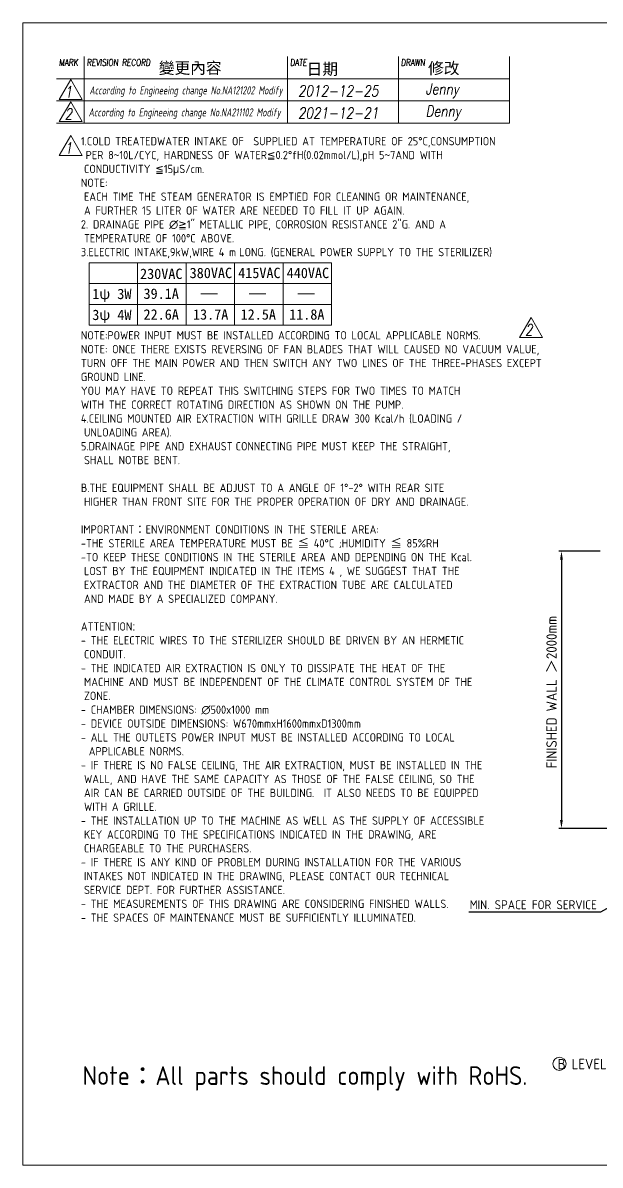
# Model space of a CAD drawing. Header units: millimetres. Extents: x -209823 to -198103, y -6455 to 1785.
# Drawn here: x -209823 to -205658, y -6455 to 1785 of the extents above; entities that cross this region are included whole.
import ezdxf

# ---------------------------------------------------------------- set-up
doc = ezdxf.new("R2010")
doc.units = ezdxf.units.MM
doc.layers.get('0').update_dxf_attribs({"lineweight": 25})
for name, color, linetype, lineweight in [('D', 3, 'Continuous', 13), ('F', 7, 'Continuous', 15), ('T', 4, 'Continuous', 15)]:
    doc.layers.add(name, color=color, linetype=linetype, lineweight=lineweight)
doc.styles.get("Standard").update_dxf_attribs({"font": 'KAIU.TTF'})
doc.styles.add('STU25', font='isocp2.shx')
doc.styles.add('Text', font='romans.shx', dxfattribs={"width": 0.8, "oblique": 10})
doc.dimstyles.new('STU25', dxfattribs={"dimscale": 30, "dimtxt": 2.5, "dimasz": 2, "dimexe": 0.6, "dimexo": 1, "dimgap": 1, "dimtad": 1, "dimdsep": 46, "dimtxsty": 'STU25', "dimcen": 2, "dimazin": 2, "dimtfac": 1, "dimtmove": 0, "dimatfit": 3, "dimfxl": 0, "dimtolj": 1, "dimtzin": 0, "dimarcsym": 0})
doc.dimstyles.new('STU25$7', dxfattribs={"dimscale": 30, "dimtxt": 2.5, "dimasz": 2, "dimexe": 1.25, "dimexo": 0.625, "dimgap": 1, "dimtad": 0, "dimdec": 4, "dimdsep": 46, "dimtxsty": 'STU25', "dimcen": 2.5, "dimazin": 2, "dimtfac": 1, "dimtdec": 4, "dimtmove": 0, "dimatfit": 3, "dimfxl": 0, "dimtolj": 1, "dimtzin": 0, "dimarcsym": 0})

# ---------------------------------------------------------------- blocks, each defined once
blk = doc.blocks.new('*D18')
at = {"layer": 'D', "color": 0, "lineweight": -2}
for p, q in [((-205657.2, -2026.2), (-205955.2, -2026.2)), ((-205937.2, -2086.2), (-205937.2, -3966.2)), ((-205607.4, -4026.2), (-205955.2, -4026.2))]:
    blk.add_line(p, q, dxfattribs=at)
at = {"layer": 'D', "color": 0}
for points in [[(-205927.2, -2086.2), (-205947.2, -2086.2), (-205937.2, -2026.2)], [(-205947.2, -3966.2), (-205927.2, -3966.2), (-205937.2, -4026.2)]]:
    blk.add_solid(points, dxfattribs=at)
at = {"layer": 'Defpoints', "color": 0}
for p in [(-205627.2, -2026.2), (-205937.2, -4026.2), (-205577.4, -4026.2)]:
    blk.add_point(p, dxfattribs=at)
at = {"layer": 'D', "color": 0, "insert": (-206045.9, -3593), "char_height": 75, "attachment_point": 1, "rotation": 90, "style": 'STU25'}
blk.add_mtext('\\A1;FINISHED WALL {\\f標楷體|b0|i0|c136|p65;＞}2000mm', dxfattribs=at)

msp = doc.modelspace()

# ---------------------------------------------------------------- linework, layer by layer
at = {"layer": 'D'}
for p, q in [((-209345.621, 54.194), (-209345.621, -395.806)), ((-209345.621, 54.194), (-207595.621, 54.194)), ((-208995.621, 54.194), (-208995.621, -395.806)), ((-208645.621, 54.194), (-208645.621, -395.806)), ((-208295.621, 54.194), (-208295.621, -395.806)), ((-207945.621, 54.194), (-207945.621, -395.806)), ((-207595.621, 54.194), (-207595.621, -395.806)), ((-209345.621, -95.806), (-207595.621, -95.806)), ((-209345.621, -245.806), (-207595.621, -245.806)), ((-209345.621, -395.806), (-207595.621, -395.806))]:
    msp.add_line(p, q, dxfattribs=at)
at = {"layer": 'D', "color": 11}
for p, q in [((-208539.345, -170.806), (-208419.664, -170.806)), ((-208189.345, -170.806), (-208069.664, -170.806)), ((-207839.345, -170.806), (-207719.664, -170.806))]:
    msp.add_line(p, q, dxfattribs=at)
at = {"layer": 'D'}
msp.add_circle((-205951.834, -5724.376), 47.5, dxfattribs=at)
at = {"layer": 'F', "color": 7}
for p, q in [((-209379.419, 1541.38), (-209379.419, 1061.38)), ((-207912.619, 1061.38), (-207912.619, 1541.38)), ((-207112.619, 1061.38), (-207112.619, 1541.38)), ((-206312.619, 1061.38), (-206312.619, 1541.38)), ((-206312.619, 1381.38), (-209579.419, 1381.38)), ((-209579.419, 1221.38), (-206312.619, 1221.38)), ((-209579.419, 1061.38), (-206312.619, 1061.38))]:
    msp.add_line(p, q, dxfattribs=at)
at = {"layer": 'F'}
msp.add_line((-206312.619, 1541.38), (-206312.619, 1221.38), dxfattribs=at)
at = {"layer": 'F', "color": 6}
msp.add_lwpolyline([(-209822.993, 1784.954), (-209822.993, -6455.046), (-198102.993, -6455.046), (-198102.993, 1784.954)], close=True, dxfattribs=at)
msp.add_lwpolyline([(-209822.993, 1784.954), (-209822.993, -6455.046), (-198102.993, -6455.046), (-198102.993, 1784.954)], close=True, dxfattribs=at)
at = {"layer": 'F', "color": 7}
for points in [[(-209477.894, 1376.34), (-209560.997, 1232.402), (-209394.791, 1232.402)], [(-209477.894, 1216.34), (-209560.997, 1072.402), (-209394.791, 1072.402)], [(-209477.894, 971.626), (-209560.997, 827.687), (-209394.791, 827.687)], [(-206156.325, -340.448), (-206239.428, -484.386), (-206073.222, -484.386)]]:
    msp.add_lwpolyline(points, close=True, dxfattribs=at)

# ---------------------------------------------------------------- texts
at = {"lineweight": -3}
for s, p in [('變更內容', (-208842.233, 1418.016)), ('日期', (-207775.423, 1410.105)), ('修改', (-206899.442, 1416.433))]:
    msp.add_text(s, height=83.0297, dxfattribs=at).set_placement(p)
at = {"layer": 'D', "color": 11, "attachment_point": 1, "style": 'STU25'}
for s, insert, char_height in [('{\\A1;}\\P{\\A1;1.COLD TREATEDWATER INTAKE OF  SUPPLIED AT TEMPERATURE OF 25°C,CONSUMPTION}\\P{\\A1; PER 8}{\\A1;\\f標楷體|b0|i0|c136|p65;~}{\\A1;\\Fisocp2.shx;10L/CYC, HARDNESS OF WATER}{\\A1;\\f新細明體|b0|i0|c136|p16;≦}{\\A1;\\Fisocp2.shx;0.2°fH(0.02mmol/L),pH 5}{\\A1;\\f標楷體|b0|i0|c136|p65;~}{\\A1;\\Fisocp2.shx;7AND WITH }\\P{\\A1;\\F???; }{\\A1;\\Fisocp2.shx;CONDUCTIVITY }{\\A1;\\f新細明體|b0|i0|c136|p16;≦}{\\A1;\\Fisocp2.shx;15}{\\A1;\\f新細明體|b0|i0|c136|p16;μ}{\\A1;\\Fisocp2.shx;S/cm.}\\P{\\A1;\\Fisocp2.shx;NOTE:}\\P{\\A1;\\F????; }{\\A1;\\Fisocp2.shx;EACH TIME THE STEAM GENERATOR IS EMPTIED FOR CLEANING OR MAINTENANCE, }\\P{\\A1;\\F????; }{\\A1;\\Fisocp2.shx;A FURTHER 15 LITER OF WATER ARE NEEDED TO FILL IT UP AGAIN.}\\P{\\A1;\\Fisocp2.shx;2. DRAINAGE PIPE ∅}{\\A1;\\f新細明體|b0|i0|c136|p16;≧}{\\A1;\\Fisocp2.shx;1" METALLIC PIPE, CORROSION RESISTANCE 2"G. AND A }\\P{\\A1;\\F???; }{\\A1;\\Fisocp2.shx;TEMPERATURE OF 100°C ABOVE.}\\P{\\A1;\\Fisocp2.shx;3.ELECTRIC INTAKE,9kW,WIRE 4 m}{\\A1;\\F????; }{\\A1;\\Fisocp2.shx;LONG. (GENERAL POWER SUPPLY TO THE STERILIZER)}\\P{\\A1;\\Fisocp2.shx;}\\P{\\A1;\\Fisocp2.shx;}\\P{\\A1;\\Fisocp2.shx;}\\P{\\A1;\\Fisocp2.shx;}\\P{\\A1;\\Fisocp2.shx;}\\P{\\A1;\\Fisocp2.shx;NOTE:POWER INPUT MUST BE INSTALLED ACCORDING TO LOCAL APPLICABLE NORMS.}\\P{\\A1;NOTE: ONCE THERE EXISTS REVERSING OF FAN BLADES THAT WILL CAUSED NO VACUUM VALUE, }\\P{\\A1;TURN OFF THE MAIN POWER AND THEN SWITCH ANY TWO LINES OF THE THREE-PHASES EXCEPT }\\P{\\A1;GROUND LINE. }\\P{\\A1;YOU MAY HAVE TO REPEAT THIS SWITCHING STEPS FOR TWO TIMES TO MATCH }\\P{\\A1;WITH THE CORRECT ROTATING DIRECTION AS SHOWN ON THE PUMP. }\\P{\\A1;\\Fisocp2.shx;4.CEILING MOUNTED AIR EXTRACTION WITH GRILLE DRAW 300 Kcal/h (LOADING / }\\P{\\A1;\\F???; }{\\A1;\\Fisocp2.shx;UNLOADING AREA).}\\P{\\A1;\\Fisocp2.shx;5.DRAINAGE PIPE AND EXHAUST}{\\A1;\\F????; }{\\A1;\\Fisocp2.shx;CONNECTING PIPE MUST KEEP THE STRAIGHT,}\\P{\\A1;\\F????; }{\\A1;\\Fisocp2.shx;SHALL NOTBE BENT.}\\P{\\A1;\\Fisocp2.shx;}\\P{\\A1;\\Fisocp2.shx;B.THE EQUIPMENT SHALL BE ADJUST TO A ANGLE OF 1°-2° WITH REAR SITE }\\P{\\A1;\\F???; }{\\A1;\\Fisocp2.shx;HIGHER THAN FRONT SITE FOR THE PROPER OPERATION OF DRY AND DRAINAGE.}\\P{\\A1;\\Fisocp2.shx;}\\P{\\A1;\\Fisocp2.shx;IMPORTANT}{\\A1;\\f標楷體|b0|i0|c136|p65;：}{\\A1;\\Fisocp2.shx;ENVIRONMENT CONDITIONS IN THE STERILE AREA:}\\P{\\A1;\\Fisocp2.shx;-THE STERILE AREA TEMPERATURE MUST BE }{\\A1;\\f標楷體|b0|i0|c136|p65;≦}{\\A1;\\Fisocp2.shx; 40°C ;HUMIDITY }{\\A1;\\f標楷體|b0|i0|c136|p65;≦}{\\A1;\\Fisocp2.shx; 85%RH}\\P{\\A1;\\Fisocp2.shx;-TO KEEP THESE CONDITIONS IN THE STERILE AREA AND DEPENDING ON THE Kcal. }\\P{\\A1;\\F???; }{\\A1;\\Fisocp2.shx;LOST BY THE EQUIPMENT INDICATED IN THE ITEMS 4 , WE SUGGEST THAT THE }\\P{\\A1;\\F???; }{\\A1;\\Fisocp2.shx;EXTRACTOR AND THE DIAMETER OF THE EXTRACTION TUBE ARE CALCULATED }\\P{\\A1;\\F???; }{\\A1;\\Fisocp2.shx;AND MADE BY A SPECIALIZED COMPANY.}\\P{\\A1;\\Fisocp2.shx;}\\P{\\A1;\\Fisocp2.shx;ATTENTION}{\\A1;\\fArial|b0|i0|c0|p34;:}\\P{\\A1;\\Fisocp2.shx;- THE ELECTRIC WIRES TO THE STERILIZER SHOULD BE DRIVEN BY AN HERMETIC }\\P{\\A1;\\F???; }{\\A1;\\Fisocp2.shx;CONDUIT.  }\\P{\\A1;\\Fisocp2.shx;- THE INDICATED AIR EXTRACTION IS ONLY TO DISSIPATE THE HEAT OF THE }\\P{\\A1;\\F???; }{\\A1;\\Fisocp2.shx;MACHINE AND MUST BE INDEPENDENT OF THE CLIMATE CONTROL SYSTEM OF THE }\\P{\\A1;\\F???; }{\\A1;\\Fisocp2.shx;ZONE.}\\P{\\A1;\\Fisocp2.shx;- CHAMBER DIMENSIONS: ∅500x1000 mm}\\P{\\A1;\\Fisocp2.shx;- DEVICE OUTSIDE DIMENSIONS: W670mmxH1600mmxD1300mm}\\P{\\A1;\\Fisocp2.shx;- ALL THE OUTLETS POWER INPUT MUST BE INSTALLED ACCORDING TO LOCAL}\\P{\\A1;\\F???; }{\\A1;\\Fisocp2.shx; APPLICABLE NORMS.}\\P{\\A1;\\Fisocp2.shx;- IF THERE IS NO FALSE CEILING, THE AIR EXTRACTION, MUST BE INSTALLED IN THE }\\P{\\A1;\\F???; }{\\A1;\\Fisocp2.shx;WALL, AND HAVE THE SAME CAPACITY AS THOSE OF THE FALSE CEILING, SO THE }\\P{\\A1;\\F???; }{\\A1;\\Fisocp2.shx;AIR CAN BE CARRIED OUTSIDE OF THE BUILDING.  IT ALSO NEEDS TO BE EQUIPPED }\\P{\\A1;\\F???; }{\\A1;\\Fisocp2.shx;WITH A GRILLE.}\\P{\\A1;\\Fisocp2.shx;- THE INSTALLATION UP TO THE MACHINE AS WELL AS THE SUPPLY OF ACCESSIBLE }\\P{\\A1;\\F???; }{\\A1;\\Fisocp2.shx;KEY ACCORDING TO THE SPECIFICATIONS INDICATED IN THE DRAWING, ARE }\\P{\\A1;\\F???; }{\\A1;\\Fisocp2.shx;CHARGEABLE TO THE PURCHASERS. }\\P{\\A1;\\Fisocp2.shx;- IF THERE IS ANY KIND OF PROBLEM DURING INSTALLATION FOR THE VARIOUS }\\P{\\A1;\\F???; }{\\A1;\\Fisocp2.shx;INTAKES NOT INDICATED IN THE DRAWING, PLEASE CONTACT OUR TECHNICAL }\\P{\\A1;\\F???; }{\\A1;\\Fisocp2.shx;SERVICE DEPT. FOR FURTHER ASSISTANCE.}\\P{\\A1;\\Fisocp2.shx;- THE MEASUREMENTS OF THIS DRAWING ARE CONSIDERING FINISHED WALLS.}\\P{\\A1;\\Fisocp2.shx;- THE SPACES OF MAINTENANCE MUST BE SUFFICIENTLY ILLUMINATED.}', (-209404.083, 1061.38), 59.999996), ('{\\f標楷體|b0|i0|c136|p65;230VAC}', (-208977.377, 12.244), 75), ('{\\f標楷體|b0|i0|c136|p65;380VAC}', (-208619.494, 18.429), 75), ('{\\f標楷體|b0|i0|c136|p65;415VAC}', (-208269.494, 18.429), 75), ('{\\f標楷體|b0|i0|c136|p65;440VAC}', (-207919.494, 18.429), 75), ('{\\f標楷體|b0|i0|c136|p65;1ψ 3W}', (-209321.812, -132.723), 75), ('{\\f標楷體|b0|i0|c136|p65;39.1A}', (-208952.434, -131.125), 75), ('{\\f標楷體|b0|i0|c136|p65;3ψ 4W}', (-209321.812, -283.795), 75), ('{\\f標楷體|b0|i0|c136|p65;22.6A}', (-208952.434, -281.125), 75), ('{\\f標楷體|b0|i0|c136|p65;13.7A}', (-208595.656, -281.125), 75), ('{\\f標楷體|b0|i0|c136|p65;12.5A}', (-208252.032, -281.125), 75), ('{\\f標楷體|b0|i0|c136|p65;11.8A}', (-207902.032, -281.125), 75), ('{\\C3;B LEVEL ADJUSTER}', (-205964.561, -5688.225), 75)]:
    msp.add_mtext(s, dxfattribs=dict(at, insert=insert, char_height=char_height))
at = {"layer": 'D', "color": 11, "insert": (-206599.145, -4543.871), "char_height": 65, "attachment_point": 1}
msp.add_mtext('{\\Fisocp2.shx;\\C3;MIN. SPACE FOR SERVICE}', dxfattribs=at)
at = {"layer": 'D', "color": 0, "insert": (-209392.321, -5741.453), "char_height": 135.00867, "attachment_point": 1, "style": 'STU25'}
msp.add_mtext('Note{\\f標楷體|b0|i0|c136|p65;：}All parts should comply with RoHS.', dxfattribs=at)
at = {"layer": 'F', "color": 1, "lineweight": 15, "style": 'Text', "oblique": 5, "width": 0.8}
for s, p in [('MARK', (-209561.728, 1475.335)), ('REVISION RECORD', (-209361.728, 1475.335)), ('DATE', (-207894.929, 1475.335)), ('DRAWN', (-207094.929, 1475.335))]:
    msp.add_text(s, height=48, dxfattribs=at).set_placement(p)
at = {"layer": 'T', "lineweight": 20, "style": 'Text', "oblique": 10, "width": 0.8}
for s, p in [('1', (-209521.394, 1247.045)), ('2012-12-25', (-207838.802, 1254.201)), ('Jenny', (-206917.505, 1268.246)), ('2', (-209521.394, 1087.045)), ('2021-12-21', (-207838.802, 1094.201)), ('Denny', (-206917.505, 1108.246)), ('1', (-209521.394, 842.33)), ('2', (-206199.825, -469.743))]:
    msp.add_text(s, height=80, dxfattribs=at).set_placement(p)
at = {"layer": 'T', "linetype": 'Continuous', "lineweight": 20, "char_height": 58, "attachment_point": 1, "style": 'Text'}
for s, insert in [('{\\Fisocp2.shx|c136;According to Engineeing change No.NA121202 Modify}', (-209342.82, 1327.043)), ('{\\Fisocp2.shx|c136;According to Engineeing change No.NA211102 Modify}', (-209348.631, 1168.199))]:
    msp.add_mtext(s, dxfattribs=dict(at, insert=insert))

# ---------------------------------------------------------------- dimensions: what is measured, and where the dimension line sits
at = {"layer": 'D'}
dim = msp.add_linear_dim(base=(-205937.16, -4026.169), p1=(-205627.2, -2026.169), p2=(-205577.366, -4026.169), angle=90, text='FINISHED WALL {\\f標楷體|b0|i0|c136|p65;＞}<>mm', dimstyle='STU25', override={"dimscale": 30}, dxfattribs=at)
dim.commit()
dim.dimension.update_dxf_attribs({"geometry": '*D18', "text_midpoint": (-206006.525, -3026.169)})

# ---------------------------------------------------------------- leaders
msp.add_leader([(-205446.916, -4512.805), (-205654.516, -4629.927), (-206605.508, -4629.927)], dimstyle='STU25$7', override={"dimgap": 1, "dimtad": 0}, dxfattribs=at)

doc.saveas('drawing.dxf')
